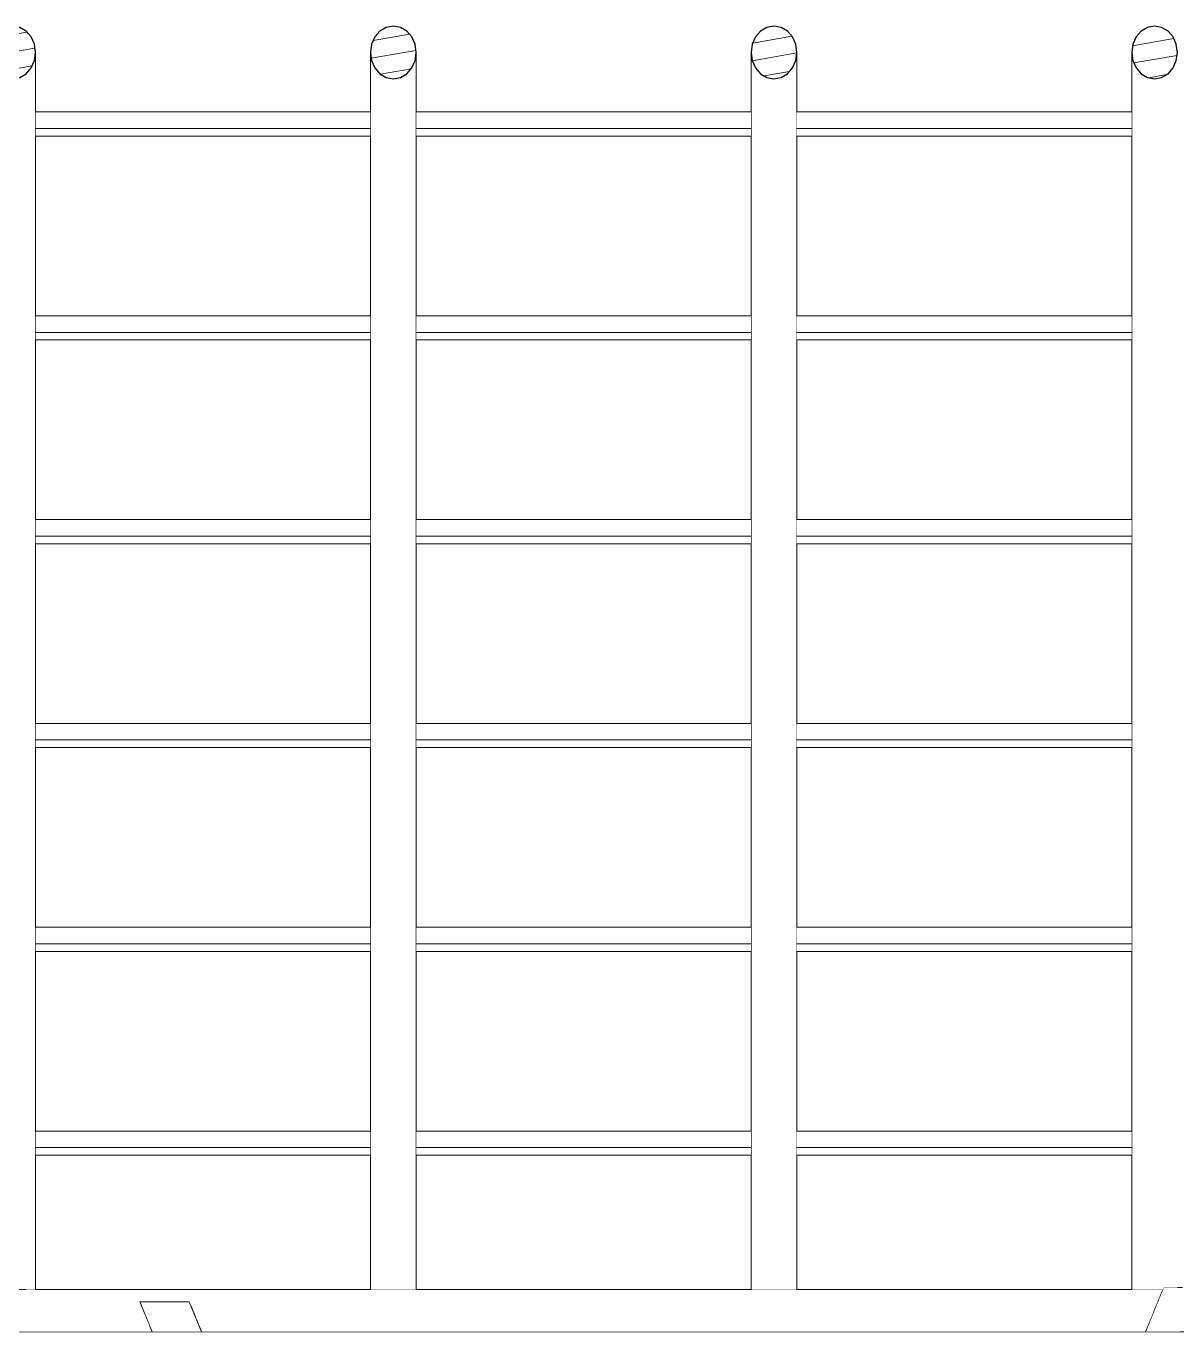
# Model space of a CAD drawing. Header units: millimetres. Extents: x -71878 to 121433, y -67383 to 83273.
# Drawn here: x 3721 to 6745, y -59652 to -56219 of the extents above; entities that cross this region are included whole.
import ezdxf

# ---------------------------------------------------------------- set-up
doc = ezdxf.new("R2010")
doc.units = ezdxf.units.MM
doc.header["$MEASUREMENT"] = 0
doc.set_wipeout_variables(frame=1)
doc.linetypes.add('Wipeout_Contour', pattern=[1000, 0, -1000])
for name, color, linetype in [('COLUMNAS', 7, 'Continuous'), ('ENTIRADO', 7, 'Continuous'), ('Vigas', 7, 'Continuous')]:
    doc.layers.add(name, color=color, linetype=linetype)
for name, color, linetype, lineweight, true_color in [('COLUMNAS_Pluma_Nº__23', 7, 'Continuous', 5, 0x646464), ('ENTIRADO_Pluma_Nº__23', 7, 'Continuous', 5, 0x646464), ('Vigas_Pluma_Nº__23', 7, 'Continuous', 5, 0x646464)]:
    doc.layers.add(name, color=color, linetype=linetype, lineweight=lineweight, true_color=true_color)
doc.layers.add('Vigas_Pluma_Nº__81', color=7, linetype='Continuous', lineweight=30)
pattern_1 = [(10, (-22368.785, -65222.404), (-7.81417, 44.31635), [])]

msp = doc.modelspace()

# ---------------------------------------------------------------- wipeouts: each hides what was drawn before it
at = {"color": 254, "linetype": 'Wipeout_Contour', "lineweight": 0, "ltscale": 131414.893305}
msp.add_wipeout([(2038.739, -59649.01), (2038.739, -59651.947), (17919.783, -59651.947), (17919.783, -59649.01)], dxfattribs=at).dxf.layer = 'Vigas'

# ---------------------------------------------------------------- next in the draw order: linework, layer by layer
at = {"layer": 'Vigas_Pluma_Nº__23', "linetype": 'Continuous'}
msp.add_line((17919.783, -59649.01), (2038.739, -59649.01), dxfattribs=at)

# ---------------------------------------------------------------- next in the draw order: wipeouts: each hides what was drawn before it
at = {"color": 254, "linetype": 'Wipeout_Contour', "lineweight": 0, "ltscale": 105686.719257}
msp.add_wipeout([(2862.9, -59646.9), (2863.762, -59649.01), (4052.8, -59649.01), (4051.937, -59646.9)], dxfattribs=at).dxf.layer = 'Vigas'
at = {"color": 254, "linetype": 'Wipeout_Contour', "lineweight": 0, "ltscale": 113382.641351}
msp.add_wipeout([(4181.107, -59646.9), (4181.969, -59649.01), (6662.564, -59649.01), (6663.427, -59646.9)], dxfattribs=at).dxf.layer = 'Vigas'

# ---------------------------------------------------------------- next in the draw order: wipeouts: each hides what was drawn before it
at = {"color": 254, "linetype": 'Wipeout_Contour', "lineweight": 0, "ltscale": 105680.933181}
msp.add_wipeout([(4046.513, -59633.626), (2857.476, -59633.626), (2862.9, -59646.9), (4051.937, -59646.9)], dxfattribs=at).dxf.layer = 'Vigas'
at = {"color": 254, "linetype": 'Wipeout_Contour', "lineweight": 0, "ltscale": 113388.731664}
msp.add_wipeout([(4175.683, -59633.626), (4181.107, -59646.9), (6663.427, -59646.9), (6668.851, -59633.626)], dxfattribs=at).dxf.layer = 'Vigas'

# ---------------------------------------------------------------- next in the draw order: wipeouts: each hides what was drawn before it
at = {"color": 254, "linetype": 'Wipeout_Contour', "lineweight": 0, "ltscale": 105669.674142}
msp.add_wipeout([(2850.641, -59616.9), (2857.476, -59633.626), (4046.513, -59633.626), (4039.678, -59616.9)], dxfattribs=at).dxf.layer = 'Vigas'
at = {"color": 254, "linetype": 'Wipeout_Contour', "lineweight": 0, "ltscale": 113400.627966}
msp.add_wipeout([(4168.848, -59616.9), (4175.683, -59633.626), (6668.851, -59633.626), (6675.686, -59616.9)], dxfattribs=at).dxf.layer = 'Vigas'

# ---------------------------------------------------------------- next in the draw order: wipeouts: each hides what was drawn before it
at = {"color": 254, "linetype": 'Wipeout_Contour', "lineweight": 0, "ltscale": 105656.486723}
msp.add_wipeout([(2843.065, -59598.359), (2850.641, -59616.9), (4039.678, -59616.9), (4032.102, -59598.359)], dxfattribs=at).dxf.layer = 'Vigas'
at = {"color": 254, "linetype": 'Wipeout_Contour', "lineweight": 0, "ltscale": 113414.651564}
msp.add_wipeout([(6683.262, -59598.359), (4161.272, -59598.359), (4168.848, -59616.9), (6675.686, -59616.9)], dxfattribs=at).dxf.layer = 'Vigas'

# ---------------------------------------------------------------- next in the draw order: wipeouts: each hides what was drawn before it
at = {"color": 254, "linetype": 'Wipeout_Contour', "lineweight": 0, "ltscale": 105642.67676}
msp.add_wipeout([(2835.488, -59579.818), (2843.065, -59598.359), (4032.102, -59598.359), (4024.526, -59579.818)], dxfattribs=at).dxf.layer = 'Vigas'
at = {"color": 254, "linetype": 'Wipeout_Contour', "lineweight": 0, "ltscale": 113429.442477}
msp.add_wipeout([(6690.838, -59579.818), (4153.695, -59579.818), (4161.272, -59598.359), (6683.262, -59598.359)], dxfattribs=at).dxf.layer = 'Vigas'

# ---------------------------------------------------------------- next in the draw order: wipeouts: each hides what was drawn before it
at = {"color": 254, "linetype": 'Wipeout_Contour', "lineweight": 0, "ltscale": 321159.149125}
msp.add_wipeout([(6697.673, -59563.092), (2328.653, -59563.092), (2335.488, -59579.818), (2706.319, -59579.818), (2702.314, -59570.018), (2831.484, -59570.018), (2835.488, -59579.818), (4024.526, -59579.818), (4020.521, -59570.018), (4149.691, -59570.018), (4153.695, -59579.818), (6690.838, -59579.818)], dxfattribs=at).dxf.layer = 'Vigas'

# ---------------------------------------------------------------- next in the draw order: wipeouts: each hides what was drawn before it
at = {"color": 254, "linetype": 'Wipeout_Contour', "lineweight": 0, "ltscale": 109905.155502}
msp.add_wipeout([(2323.229, -59549.818), (2328.653, -59563.092), (6697.673, -59563.092), (6703.097, -59549.818)], dxfattribs=at).dxf.layer = 'Vigas'

# ---------------------------------------------------------------- next in the draw order: wipeouts: each hides what was drawn before it
at = {"color": 254, "linetype": 'Wipeout_Contour', "lineweight": 0, "ltscale": 108102.320167}
msp.add_wipeout([(4042.719, -59570.018), (4074.997, -59649.01), (4092.225, -59649.01), (4059.946, -59570.018)], dxfattribs=at).dxf.layer = 'COLUMNAS'
at = {"color": 254, "linetype": 'Wipeout_Contour', "lineweight": 0, "ltscale": 109914.267573}
msp.add_wipeout([(2319.747, -59541.295), (2323.229, -59549.818), (6703.097, -59549.818), (6706.58, -59541.295)], dxfattribs=at).dxf.layer = 'Vigas'

# ---------------------------------------------------------------- next in the draw order: wipeouts: each hides what was drawn before it
at = {"color": 254, "linetype": 'Wipeout_Contour', "lineweight": 0, "ltscale": 108043.031744}
msp.add_wipeout([(4029.641, -59570.018), (4061.919, -59649.01), (4074.997, -59649.01), (4042.719, -59570.018)], dxfattribs=at).dxf.layer = 'COLUMNAS'
at = {"color": 254, "linetype": 'Wipeout_Contour', "lineweight": 0, "ltscale": 109919.064481}
msp.add_wipeout([(2318.547, -59538.359), (2319.747, -59541.295), (6706.58, -59541.295), (6707.779, -59538.359)], dxfattribs=at).dxf.layer = 'Vigas'

# ---------------------------------------------------------------- next in the draw order: linework, layer by layer
at = {"layer": 'Vigas_Pluma_Nº__23', "linetype": 'Continuous'}
msp.add_line((6707.78, -59538.359), (2318.547, -59538.359), dxfattribs=at)

# ---------------------------------------------------------------- next in the draw order: wipeouts: each hides what was drawn before it
at = {"color": 254, "linetype": 'Wipeout_Contour', "lineweight": 0, "ltscale": 108174.545906}
msp.add_wipeout([(4079.637, -59570.018), (4059.946, -59570.018), (4092.225, -59649.01), (4111.915, -59649.01)], dxfattribs=at).dxf.layer = 'COLUMNAS'

# ---------------------------------------------------------------- next in the draw order: wipeouts: each hides what was drawn before it
at = {"color": 254, "linetype": 'Wipeout_Contour', "lineweight": 0, "ltscale": 118392.558546}
msp.add_wipeout([(6662.564, -59649.01), (6667.416, -59649.01), (6714.762, -59533.144), (6709.91, -59533.144)], dxfattribs=at).dxf.layer = 'COLUMNAS'
at = {"color": 254, "linetype": 'Wipeout_Contour', "lineweight": 0, "ltscale": 108002.483098}
msp.add_wipeout([(4029.641, -59570.018), (4021.992, -59570.018), (4054.271, -59649.01), (4061.919, -59649.01)], dxfattribs=at).dxf.layer = 'COLUMNAS'
at = {"color": 254, "linetype": 'Wipeout_Contour', "lineweight": 0, "ltscale": 108252.639983}
msp.add_wipeout([(4099.862, -59570.018), (4079.637, -59570.018), (4111.915, -59649.01), (4132.14, -59649.01)], dxfattribs=at).dxf.layer = 'COLUMNAS'
at = {"color": 254, "linetype": 'Wipeout_Contour', "lineweight": 0, "ltscale": 108641.813418}
msp.add_wipeout([(3743.231, -59538.359), (3746.167, -59538.359), (3746.167, -56288.493), (3743.231, -56309.842)], dxfattribs=at).dxf.layer = 'Vigas'
at = {"color": 254, "linetype": 'Wipeout_Contour', "lineweight": 0, "ltscale": 112042.439491}
msp.add_wipeout([(4626.167, -56288.493), (4626.167, -59538.359), (4629.104, -59538.359), (4629.104, -56309.842)], dxfattribs=at).dxf.layer = 'Vigas'
at = {"color": 254, "linetype": 'Wipeout_Contour', "lineweight": 0, "ltscale": 112493.909216}
msp.add_wipeout([(4743.231, -56309.842), (4743.231, -59538.359), (4746.167, -59538.359), (4746.167, -56288.493)], dxfattribs=at).dxf.layer = 'Vigas'
at = {"color": 254, "linetype": 'Wipeout_Contour', "lineweight": 0, "ltscale": 115903.325532}
msp.add_wipeout([(5626.167, -56288.493), (5626.167, -59538.359), (5629.104, -59538.359), (5629.104, -56309.842)], dxfattribs=at).dxf.layer = 'Vigas'
at = {"color": 254, "linetype": 'Wipeout_Contour', "lineweight": 0, "ltscale": 119773.269224}
msp.add_wipeout([(6626.167, -56288.493), (6626.167, -59538.359), (6629.104, -59538.359), (6629.104, -56309.842)], dxfattribs=at).dxf.layer = 'Vigas'

# ---------------------------------------------------------------- next in the draw order: wipeouts: each hides what was drawn before it
at = {"color": 254, "linetype": 'Wipeout_Contour', "lineweight": 0, "ltscale": 118423.089715}
msp.add_wipeout([(6667.416, -59649.01), (6678.114, -59649.01), (6725.46, -59533.144), (6714.762, -59533.144)], dxfattribs=at).dxf.layer = 'COLUMNAS'
at = {"color": 254, "linetype": 'Wipeout_Contour', "lineweight": 0, "ltscale": 107984.642548}
msp.add_wipeout([(4020.521, -59570.018), (4052.8, -59649.01), (4054.27, -59649.01), (4021.992, -59570.018)], dxfattribs=at).dxf.layer = 'COLUMNAS'
at = {"color": 254, "linetype": 'Wipeout_Contour', "lineweight": 0, "ltscale": 108328.957965}
msp.add_wipeout([(4118.643, -59570.018), (4099.862, -59570.018), (4132.14, -59649.01), (4150.921, -59649.01)], dxfattribs=at).dxf.layer = 'COLUMNAS'
at = {"color": 254, "linetype": 'Wipeout_Contour', "lineweight": 0, "ltscale": 108606.652476}
msp.add_wipeout([(3734.708, -59538.359), (3743.231, -59538.359), (3743.231, -56309.842), (3734.708, -56329.101)], dxfattribs=at).dxf.layer = 'Vigas'
at = {"color": 254, "linetype": 'Wipeout_Contour', "lineweight": 0, "ltscale": 112051.804313}
msp.add_wipeout([(4629.104, -56309.842), (4629.104, -59538.359), (4637.626, -59538.359), (4637.626, -56329.101)], dxfattribs=at).dxf.layer = 'Vigas'
at = {"color": 254, "linetype": 'Wipeout_Contour', "lineweight": 0, "ltscale": 112459.124701}
msp.add_wipeout([(4734.708, -56329.101), (4734.708, -59538.359), (4743.231, -59538.359), (4743.231, -56309.842)], dxfattribs=at).dxf.layer = 'Vigas'
at = {"color": 254, "linetype": 'Wipeout_Contour', "lineweight": 0, "ltscale": 115913.156802}
msp.add_wipeout([(5629.104, -56309.842), (5629.104, -59538.359), (5637.626, -59538.359), (5637.626, -56329.101)], dxfattribs=at).dxf.layer = 'Vigas'
at = {"color": 254, "linetype": 'Wipeout_Contour', "lineweight": 0, "ltscale": 119783.537352}
msp.add_wipeout([(6629.104, -56309.842), (6629.104, -59538.359), (6637.626, -59538.359), (6637.626, -56329.101)], dxfattribs=at).dxf.layer = 'Vigas'

# ---------------------------------------------------------------- next in the draw order: linework, layer by layer
at = {"layer": 'COLUMNAS_Pluma_Nº__23', "linetype": 'Continuous'}
for p, q in [((4020.521, -59570.018), (4021.992, -59570.018)), ((4052.8, -59649.01), (4020.521, -59570.018)), ((4021.992, -59570.018), (4029.641, -59570.018)), ((4029.641, -59570.018), (4042.719, -59570.018)), ((4042.719, -59570.018), (4059.946, -59570.018)), ((4059.946, -59570.018), (4079.637, -59570.018)), ((4079.637, -59570.018), (4099.862, -59570.018))]:
    msp.add_line(p, q, dxfattribs=at)

# ---------------------------------------------------------------- next in the draw order: wipeouts: each hides what was drawn before it
at = {"color": 254, "linetype": 'Wipeout_Contour', "lineweight": 0, "ltscale": 118474.526949}
msp.add_wipeout([(6725.46, -59533.144), (6678.114, -59649.01), (6693.612, -59649.01), (6740.958, -59533.144)], dxfattribs=at).dxf.layer = 'COLUMNAS'
at = {"color": 254, "linetype": 'Wipeout_Contour', "lineweight": 0, "ltscale": 108396.028811}
msp.add_wipeout([(4118.643, -59570.018), (4150.921, -59649.01), (4166.42, -59649.01), (4134.141, -59570.018)], dxfattribs=at).dxf.layer = 'COLUMNAS'
at = {"color": 254, "linetype": 'Wipeout_Contour', "lineweight": 0, "ltscale": 108553.581547}
msp.add_wipeout([(3721.434, -56344.386), (3721.434, -59538.359), (3734.708, -59538.359), (3734.708, -56329.101)], dxfattribs=at).dxf.layer = 'Vigas'
at = {"color": 254, "linetype": 'Wipeout_Contour', "lineweight": 0, "ltscale": 112406.310934}
msp.add_wipeout([(4721.434, -56344.386), (4721.434, -59538.359), (4734.708, -59538.359), (4734.708, -56329.101)], dxfattribs=at).dxf.layer = 'Vigas'
at = {"color": 254, "linetype": 'Wipeout_Contour', "lineweight": 0, "ltscale": 115944.83574}
msp.add_wipeout([(5637.626, -56329.101), (5637.626, -59538.359), (5650.9, -59538.359), (5650.9, -56344.386)], dxfattribs=at).dxf.layer = 'Vigas'

# ---------------------------------------------------------------- next in the draw order: hatches: boundary and pattern name
at = {"layer": 'Vigas', "linetype": 'Continuous', "lineweight": 0, "true_color": 0xffffff}
h = msp.add_hatch(dxfattribs=at)
h.set_pattern_fill('WOOD_0001', style=0, pattern_type=2)
h.set_pattern_definition(pattern_1)
h.paths.add_polyline_path([(3626.167, -56288.493), (3629.104, -56309.842), (3637.626, -56329.101), (3650.9, -56344.386), (3667.626, -56354.199), (3686.167, -56357.58), (3704.708, -56354.199), (3721.434, -56344.386), (3734.708, -56329.101), (3743.231, -56309.842), (3746.167, -56288.493), (3743.231, -56267.144), (3734.708, -56247.885), (3721.434, -56232.6), (3704.708, -56222.787), (3686.167, -56219.406), (3667.626, -56222.787), (3650.9, -56232.6), (3637.626, -56247.885), (3629.104, -56267.144)])

# ---------------------------------------------------------------- next in the draw order: linework, layer by layer
at = {"layer": 'Vigas_Pluma_Nº__23', "linetype": 'Continuous'}
for p, q in [((3746.167, -59538.359), (3746.167, -56288.493)), ((4746.167, -56288.493), (4746.167, -59538.359)), ((5626.167, -56288.493), (5626.167, -59538.359))]:
    msp.add_line(p, q, dxfattribs=at)
at = {"layer": 'Vigas_Pluma_Nº__81', "linetype": 'Continuous', "flags": 128}
msp.add_lwpolyline([(3629.104, -56309.842), (3637.626, -56329.101), (3650.9, -56344.386), (3667.626, -56354.199), (3686.167, -56357.58), (3704.708, -56354.199), (3721.434, -56344.386), (3734.708, -56329.101), (3743.231, -56309.842), (3746.167, -56288.493), (3743.231, -56267.144), (3734.708, -56247.885), (3721.434, -56232.6), (3704.708, -56222.787), (3686.167, -56219.406), (3667.626, -56222.787), (3650.9, -56232.6), (3637.626, -56247.885), (3629.104, -56267.144), (3626.167, -56288.493)], close=True, dxfattribs=at)

# ---------------------------------------------------------------- next in the draw order: wipeouts: each hides what was drawn before it
at = {"color": 254, "linetype": 'Wipeout_Contour', "lineweight": 0, "ltscale": 118541.835716}
msp.add_wipeout([(6693.612, -59649.01), (6712.393, -59649.01), (6759.739, -59533.144), (6740.958, -59533.144)], dxfattribs=at).dxf.layer = 'COLUMNAS'
at = {"color": 254, "linetype": 'Wipeout_Contour', "lineweight": 0, "ltscale": 108447.286361}
msp.add_wipeout([(4144.84, -59570.018), (4134.141, -59570.018), (4166.42, -59649.01), (4177.118, -59649.01)], dxfattribs=at).dxf.layer = 'COLUMNAS'
at = {"color": 254, "linetype": 'Wipeout_Contour', "lineweight": 0, "ltscale": 112340.625168}
msp.add_wipeout([(4704.708, -56354.199), (4704.708, -59538.359), (4721.434, -59538.359), (4721.434, -56344.386)], dxfattribs=at).dxf.layer = 'Vigas'
at = {"color": 254, "linetype": 'Wipeout_Contour', "lineweight": 0, "ltscale": 115995.253186}
msp.add_wipeout([(5650.9, -56344.386), (5650.9, -59538.359), (5667.626, -59538.359), (5667.626, -56354.199)], dxfattribs=at).dxf.layer = 'Vigas'

# ---------------------------------------------------------------- next in the draw order: linework, layer by layer
at = {"layer": 'COLUMNAS_Pluma_Nº__23', "linetype": 'Continuous'}
msp.add_line((4099.862, -59570.018), (4118.643, -59570.018), dxfattribs=at)

# ---------------------------------------------------------------- next in the draw order: wipeouts: each hides what was drawn before it
at = {"color": 254, "linetype": 'Wipeout_Contour', "lineweight": 0, "ltscale": 118618.428266}
msp.add_wipeout([(6712.393, -59649.01), (6732.619, -59649.01), (6779.965, -59533.144), (6759.739, -59533.144)], dxfattribs=at).dxf.layer = 'COLUMNAS'
at = {"color": 254, "linetype": 'Wipeout_Contour', "lineweight": 0, "ltscale": 108477.712001}
msp.add_wipeout([(4149.691, -59570.018), (4144.84, -59570.018), (4177.118, -59649.01), (4181.969, -59649.01)], dxfattribs=at).dxf.layer = 'COLUMNAS'
at = {"color": 254, "linetype": 'Wipeout_Contour', "lineweight": 0, "ltscale": 115613.396765}
msp.add_wipeout([(4746.167, -56508.18), (5626.167, -56508.18), (5626.167, -56488.35), (4746.167, -56488.35)], dxfattribs=at).dxf.layer = 'ENTIRADO'
at = {"color": 254, "linetype": 'Wipeout_Contour', "lineweight": 0, "ltscale": 114984.966483}
msp.add_wipeout([(4746.167, -57023.756), (4746.167, -57043.587), (5626.167, -57043.587), (5626.167, -57023.756)], dxfattribs=at).dxf.layer = 'ENTIRADO'
at = {"color": 254, "linetype": 'Wipeout_Contour', "lineweight": 0, "ltscale": 114393.191037}
msp.add_wipeout([(4746.167, -57578.993), (5626.167, -57578.993), (5626.167, -57559.163), (4746.167, -57559.163)], dxfattribs=at).dxf.layer = 'ENTIRADO'
at = {"color": 254, "linetype": 'Wipeout_Contour', "lineweight": 0, "ltscale": 113838.641854}
msp.add_wipeout([(5626.167, -58094.569), (4746.167, -58094.569), (4746.167, -58114.4), (5626.167, -58114.4)], dxfattribs=at).dxf.layer = 'ENTIRADO'
at = {"color": 254, "linetype": 'Wipeout_Contour', "lineweight": 0, "ltscale": 113321.864918}
msp.add_wipeout([(4746.167, -58649.806), (5626.167, -58649.806), (5626.167, -58629.975), (4746.167, -58629.975)], dxfattribs=at).dxf.layer = 'ENTIRADO'
at = {"color": 254, "linetype": 'Wipeout_Contour', "lineweight": 0, "ltscale": 112843.381035}
msp.add_wipeout([(4746.167, -59185.212), (5626.167, -59185.212), (5626.167, -59165.382), (4746.167, -59165.382)], dxfattribs=at).dxf.layer = 'ENTIRADO'
at = {"color": 254, "linetype": 'Wipeout_Contour', "lineweight": 0, "ltscale": 112268.488848}
msp.add_wipeout([(4686.167, -56357.58), (4686.167, -59538.359), (4704.708, -59538.359), (4704.708, -56354.199)], dxfattribs=at).dxf.layer = 'Vigas'
at = {"color": 254, "linetype": 'Wipeout_Contour', "lineweight": 0, "ltscale": 116059.461522}
msp.add_wipeout([(5667.626, -56354.199), (5667.626, -59538.359), (5686.167, -59538.359), (5686.167, -56357.58)], dxfattribs=at).dxf.layer = 'Vigas'

# ---------------------------------------------------------------- next in the draw order: linework, layer by layer
at = {"layer": 'COLUMNAS_Pluma_Nº__23', "linetype": 'Continuous'}
for p, q in [((6662.564, -59649.01), (6709.91, -59533.144)), ((6709.91, -59533.144), (6714.762, -59533.144)), ((4118.643, -59570.018), (4134.141, -59570.018)), ((4134.141, -59570.018), (4144.84, -59570.018)), ((4144.84, -59570.018), (4149.691, -59570.018)), ((4181.969, -59649.01), (4149.691, -59570.018))]:
    msp.add_line(p, q, dxfattribs=at)
at = {"layer": 'ENTIRADO_Pluma_Nº__23', "linetype": 'Continuous'}
for p, q in [((4746.167, -56508.181), (5626.167, -56508.181)), ((4746.167, -57043.587), (5626.167, -57043.587)), ((4746.167, -57578.993), (5626.167, -57578.993)), ((4746.167, -58114.399), (5626.167, -58114.399)), ((4746.167, -58649.806), (5626.167, -58649.806)), ((4746.167, -59185.212), (5626.167, -59185.212))]:
    msp.add_line(p, q, dxfattribs=at)

# ---------------------------------------------------------------- next in the draw order: wipeouts: each hides what was drawn before it
at = {"color": 254, "linetype": 'Wipeout_Contour', "lineweight": 0, "ltscale": 118696.807743}
msp.add_wipeout([(6732.619, -59649.01), (6752.309, -59649.01), (6799.655, -59533.144), (6779.965, -59533.144)], dxfattribs=at).dxf.layer = 'COLUMNAS'
at = {"color": 254, "linetype": 'Wipeout_Contour', "lineweight": 0, "ltscale": 115651.675073}
msp.add_wipeout([(4746.167, -56488.35), (5626.167, -56488.35), (5626.167, -56444.927), (4746.167, -56444.927)], dxfattribs=at).dxf.layer = 'ENTIRADO'
at = {"color": 254, "linetype": 'Wipeout_Contour', "lineweight": 0, "ltscale": 115021.099192}
msp.add_wipeout([(4746.167, -56980.333), (4746.167, -57023.757), (5626.167, -57023.757), (5626.167, -56980.333)], dxfattribs=at).dxf.layer = 'ENTIRADO'
at = {"color": 254, "linetype": 'Wipeout_Contour', "lineweight": 0, "ltscale": 114427.142592}
msp.add_wipeout([(5626.167, -57515.74), (4746.167, -57515.74), (4746.167, -57559.163), (5626.167, -57559.163)], dxfattribs=at).dxf.layer = 'ENTIRADO'
at = {"color": 254, "linetype": 'Wipeout_Contour', "lineweight": 0, "ltscale": 113870.378937}
msp.add_wipeout([(5626.167, -58051.146), (4746.167, -58051.146), (4746.167, -58094.569), (5626.167, -58094.569)], dxfattribs=at).dxf.layer = 'ENTIRADO'
at = {"color": 254, "linetype": 'Wipeout_Contour', "lineweight": 0, "ltscale": 113351.356706}
msp.add_wipeout([(4746.167, -58629.975), (5626.167, -58629.975), (5626.167, -58586.552), (4746.167, -58586.552)], dxfattribs=at).dxf.layer = 'ENTIRADO'
at = {"color": 254, "linetype": 'Wipeout_Contour', "lineweight": 0, "ltscale": 112870.597479}
msp.add_wipeout([(5626.167, -59121.959), (4746.167, -59121.959), (4746.167, -59165.381), (5626.167, -59165.381)], dxfattribs=at).dxf.layer = 'ENTIRADO'
at = {"color": 254, "linetype": 'Wipeout_Contour', "lineweight": 0, "ltscale": 112196.96168}
msp.add_wipeout([(4667.626, -56354.199), (4667.626, -59538.359), (4686.167, -59538.359), (4686.167, -56357.58)], dxfattribs=at).dxf.layer = 'Vigas'
at = {"color": 254, "linetype": 'Wipeout_Contour', "lineweight": 0, "ltscale": 116131.1628}
msp.add_wipeout([(5686.167, -56357.58), (5686.167, -59538.359), (5704.708, -59538.359), (5704.708, -56354.199)], dxfattribs=at).dxf.layer = 'Vigas'

# ---------------------------------------------------------------- next in the draw order: linework, layer by layer
at = {"layer": 'COLUMNAS_Pluma_Nº__23', "linetype": 'Continuous'}
for p, q in [((6714.762, -59533.144), (6725.46, -59533.144)), ((6725.46, -59533.144), (6740.958, -59533.144)), ((6740.958, -59533.144), (6759.739, -59533.144))]:
    msp.add_line(p, q, dxfattribs=at)
at = {"layer": 'ENTIRADO_Pluma_Nº__23', "linetype": 'Continuous'}
for p, q in [((4746.167, -56444.927), (5626.167, -56444.927)), ((4746.167, -56488.35), (5626.167, -56488.35)), ((4746.167, -56980.333), (5626.167, -56980.333)), ((4746.167, -57023.756), (5626.167, -57023.756)), ((4746.167, -57515.74), (5626.167, -57515.74)), ((4746.167, -57559.163), (5626.167, -57559.163)), ((4746.167, -58051.146), (5626.167, -58051.146)), ((4746.167, -58094.569), (5626.167, -58094.569)), ((4746.167, -58586.552), (5626.167, -58586.552)), ((4746.167, -58629.975), (5626.167, -58629.975)), ((4746.167, -59121.959), (5626.167, -59121.959)), ((4746.167, -59165.382), (5626.167, -59165.382))]:
    msp.add_line(p, q, dxfattribs=at)

# ---------------------------------------------------------------- next in the draw order: wipeouts: each hides what was drawn before it
at = {"color": 254, "linetype": 'Wipeout_Contour', "lineweight": 0, "ltscale": 112133.052437}
msp.add_wipeout([(4650.9, -56344.386), (4650.9, -59538.359), (4667.626, -59538.359), (4667.626, -56354.199)], dxfattribs=at).dxf.layer = 'Vigas'
at = {"color": 254, "linetype": 'Wipeout_Contour', "lineweight": 0, "ltscale": 116203.331681}
msp.add_wipeout([(5704.708, -56354.199), (5704.708, -59538.359), (5721.434, -59538.359), (5721.434, -56344.386)], dxfattribs=at).dxf.layer = 'Vigas'
at = {"color": 254, "linetype": 'Wipeout_Contour', "lineweight": 0, "ltscale": 119815.638804}
msp.add_wipeout([(6637.626, -56329.101), (6637.626, -59538.359), (6650.9, -59538.359), (6650.9, -56344.386)], dxfattribs=at).dxf.layer = 'Vigas'

# ---------------------------------------------------------------- next in the draw order: linework, layer by layer
at = {"layer": 'Vigas_Pluma_Nº__23', "linetype": 'Continuous'}
msp.add_line((6626.167, -56288.493), (6626.167, -59538.359), dxfattribs=at)

# ---------------------------------------------------------------- next in the draw order: wipeouts: each hides what was drawn before it
at = {"color": 254, "linetype": 'Wipeout_Contour', "lineweight": 0, "ltscale": 112083.03025}
msp.add_wipeout([(4637.626, -56329.101), (4637.626, -59538.359), (4650.9, -59538.359), (4650.9, -56344.386)], dxfattribs=at).dxf.layer = 'Vigas'
at = {"color": 254, "linetype": 'Wipeout_Contour', "lineweight": 0, "ltscale": 116268.905409}
msp.add_wipeout([(5721.434, -56344.386), (5721.434, -59538.359), (5734.708, -59538.359), (5734.708, -56329.101)], dxfattribs=at).dxf.layer = 'Vigas'
at = {"color": 254, "linetype": 'Wipeout_Contour', "lineweight": 0, "ltscale": 119866.422878}
msp.add_wipeout([(6650.9, -56344.386), (6650.9, -59538.359), (6667.626, -59538.359), (6667.626, -56354.199)], dxfattribs=at).dxf.layer = 'Vigas'

# ---------------------------------------------------------------- next in the draw order: hatches: boundary and pattern name
at = {"layer": 'Vigas', "linetype": 'Continuous', "lineweight": 0, "true_color": 0xffffff}
h = msp.add_hatch(dxfattribs=at)
h.set_pattern_fill('WOOD_0001', style=0, pattern_type=2)
h.set_pattern_definition(pattern_1)
h.paths.add_polyline_path([(4626.167, -56288.493), (4629.104, -56309.842), (4637.626, -56329.101), (4650.9, -56344.386), (4667.626, -56354.199), (4686.167, -56357.58), (4704.708, -56354.199), (4721.434, -56344.386), (4734.708, -56329.101), (4743.231, -56309.842), (4746.167, -56288.493), (4743.231, -56267.144), (4734.708, -56247.885), (4721.434, -56232.6), (4704.708, -56222.787), (4686.167, -56219.406), (4667.626, -56222.787), (4650.9, -56232.6), (4637.626, -56247.885), (4629.104, -56267.144)])

# ---------------------------------------------------------------- next in the draw order: linework, layer by layer
at = {"layer": 'Vigas_Pluma_Nº__23', "linetype": 'Continuous'}
msp.add_line((4626.167, -56288.493), (4626.167, -59538.359), dxfattribs=at)
at = {"layer": 'Vigas_Pluma_Nº__81', "linetype": 'Continuous', "flags": 128}
msp.add_lwpolyline([(4626.167, -56288.493), (4629.104, -56309.842), (4637.626, -56329.101), (4650.9, -56344.386), (4667.626, -56354.199), (4686.167, -56357.58), (4704.708, -56354.199), (4721.434, -56344.386), (4734.708, -56329.101), (4743.231, -56309.842), (4746.167, -56288.493), (4743.231, -56267.144), (4734.708, -56247.885), (4721.434, -56232.6), (4704.708, -56222.787), (4686.167, -56219.406), (4667.626, -56222.787), (4650.9, -56232.6), (4637.626, -56247.885), (4629.104, -56267.144)], close=True, dxfattribs=at)

# ---------------------------------------------------------------- next in the draw order: wipeouts: each hides what was drawn before it
at = {"color": 254, "linetype": 'Wipeout_Contour', "lineweight": 0, "ltscale": 116321.473594}
msp.add_wipeout([(5743.231, -56309.842), (5734.708, -56329.101), (5734.708, -59538.359), (5743.231, -59538.359)], dxfattribs=at).dxf.layer = 'Vigas'
at = {"color": 254, "linetype": 'Wipeout_Contour', "lineweight": 0, "ltscale": 119930.906591}
msp.add_wipeout([(6667.626, -56354.199), (6667.626, -59538.359), (6686.167, -59538.359), (6686.167, -56357.58)], dxfattribs=at).dxf.layer = 'Vigas'

# ---------------------------------------------------------------- next in the draw order: wipeouts: each hides what was drawn before it
at = {"color": 254, "linetype": 'Wipeout_Contour', "lineweight": 0, "ltscale": 111806.611959}
msp.add_wipeout([(3746.167, -56488.35), (3746.167, -56508.18), (4626.167, -56508.18), (4626.167, -56488.35)], dxfattribs=at).dxf.layer = 'ENTIRADO'
at = {"color": 254, "linetype": 'Wipeout_Contour', "lineweight": 0, "ltscale": 111156.653991}
msp.add_wipeout([(3746.167, -57043.587), (4626.167, -57043.587), (4626.167, -57023.756), (3746.167, -57023.756)], dxfattribs=at).dxf.layer = 'ENTIRADO'
at = {"color": 254, "linetype": 'Wipeout_Contour', "lineweight": 0, "ltscale": 110544.376987}
msp.add_wipeout([(3746.167, -57578.993), (4626.167, -57578.993), (4626.167, -57559.163), (3746.167, -57559.163)], dxfattribs=at).dxf.layer = 'ENTIRADO'
at = {"color": 254, "linetype": 'Wipeout_Contour', "lineweight": 0, "ltscale": 109970.412759}
msp.add_wipeout([(3746.167, -58114.4), (4626.167, -58114.4), (4626.167, -58094.569), (3746.167, -58094.569)], dxfattribs=at).dxf.layer = 'ENTIRADO'
at = {"color": 254, "linetype": 'Wipeout_Contour', "lineweight": 0, "ltscale": 109435.362971}
msp.add_wipeout([(4626.167, -58629.975), (3746.167, -58629.975), (3746.167, -58649.806), (4626.167, -58649.806)], dxfattribs=at).dxf.layer = 'ENTIRADO'
at = {"color": 254, "linetype": 'Wipeout_Contour', "lineweight": 0, "ltscale": 108939.802206}
msp.add_wipeout([(3746.167, -59165.382), (3746.167, -59185.212), (4626.167, -59185.212), (4626.167, -59165.382)], dxfattribs=at).dxf.layer = 'ENTIRADO'
at = {"color": 254, "linetype": 'Wipeout_Contour', "lineweight": 0, "ltscale": 116355.902659}
msp.add_wipeout([(5743.231, -56309.842), (5743.231, -59538.359), (5746.167, -59538.359), (5746.167, -56288.493)], dxfattribs=at).dxf.layer = 'Vigas'
at = {"color": 254, "linetype": 'Wipeout_Contour', "lineweight": 0, "ltscale": 120002.76566}
msp.add_wipeout([(6686.167, -56357.58), (6686.167, -59538.359), (6704.708, -59538.359), (6704.708, -56354.199)], dxfattribs=at).dxf.layer = 'Vigas'

# ---------------------------------------------------------------- next in the draw order: hatches: boundary and pattern name
at = {"layer": 'Vigas', "linetype": 'Continuous', "lineweight": 0, "true_color": 0xffffff}
h = msp.add_hatch(dxfattribs=at)
h.set_pattern_fill('WOOD_0001', style=0, pattern_type=2)
h.set_pattern_definition(pattern_1)
h.paths.add_polyline_path([(5626.167, -56288.493), (5629.104, -56309.842), (5637.626, -56329.101), (5650.9, -56344.386), (5667.626, -56354.199), (5686.167, -56357.58), (5704.708, -56354.199), (5721.434, -56344.386), (5734.708, -56329.101), (5743.231, -56309.842), (5746.167, -56288.493), (5743.231, -56267.144), (5734.708, -56247.885), (5721.434, -56232.6), (5704.708, -56222.787), (5686.167, -56219.406), (5667.626, -56222.787), (5650.9, -56232.6), (5637.626, -56247.885), (5629.104, -56267.144)])

# ---------------------------------------------------------------- next in the draw order: linework, layer by layer
at = {"layer": 'ENTIRADO_Pluma_Nº__23', "linetype": 'Continuous'}
for p, q in [((3746.167, -56508.181), (4626.167, -56508.181)), ((3746.167, -57043.587), (4626.167, -57043.587)), ((3746.167, -57578.993), (4626.167, -57578.993)), ((3746.167, -58114.399), (4626.167, -58114.399)), ((3746.167, -58649.806), (4626.167, -58649.806)), ((3746.167, -59185.212), (4626.167, -59185.212))]:
    msp.add_line(p, q, dxfattribs=at)
at = {"layer": 'Vigas_Pluma_Nº__23', "linetype": 'Continuous'}
msp.add_line((5746.167, -56288.493), (5746.167, -59538.359), dxfattribs=at)
at = {"layer": 'Vigas_Pluma_Nº__81', "linetype": 'Continuous', "flags": 128}
msp.add_lwpolyline([(5626.167, -56288.493), (5629.104, -56309.842), (5637.626, -56329.101), (5650.9, -56344.386), (5667.626, -56354.199), (5686.167, -56357.58), (5704.708, -56354.199), (5721.434, -56344.386), (5734.708, -56329.101), (5743.231, -56309.842), (5746.167, -56288.493), (5743.231, -56267.144), (5734.708, -56247.885), (5721.434, -56232.6), (5704.708, -56222.787), (5686.167, -56219.406), (5667.626, -56222.787), (5650.9, -56232.6), (5637.626, -56247.885), (5629.104, -56267.144)], close=True, dxfattribs=at)

# ---------------------------------------------------------------- next in the draw order: wipeouts: each hides what was drawn before it
at = {"color": 254, "linetype": 'Wipeout_Contour', "lineweight": 0, "ltscale": 111846.19395}
msp.add_wipeout([(3746.167, -56488.35), (4626.167, -56488.35), (4626.167, -56444.927), (3746.167, -56444.927)], dxfattribs=at).dxf.layer = 'ENTIRADO'
at = {"color": 254, "linetype": 'Wipeout_Contour', "lineweight": 0, "ltscale": 111194.030025}
msp.add_wipeout([(3746.167, -57023.757), (4626.167, -57023.757), (4626.167, -56980.333), (3746.167, -56980.333)], dxfattribs=at).dxf.layer = 'ENTIRADO'
at = {"color": 254, "linetype": 'Wipeout_Contour', "lineweight": 0, "ltscale": 110579.510359}
msp.add_wipeout([(4626.167, -57515.74), (3746.167, -57515.74), (3746.167, -57559.163), (4626.167, -57559.163)], dxfattribs=at).dxf.layer = 'ENTIRADO'
at = {"color": 254, "linetype": 'Wipeout_Contour', "lineweight": 0, "ltscale": 110003.266405}
msp.add_wipeout([(3746.167, -58051.146), (3746.167, -58094.569), (4626.167, -58094.569), (4626.167, -58051.146)], dxfattribs=at).dxf.layer = 'ENTIRADO'
at = {"color": 254, "linetype": 'Wipeout_Contour', "lineweight": 0, "ltscale": 109465.902235}
msp.add_wipeout([(4626.167, -58586.552), (3746.167, -58586.552), (3746.167, -58629.975), (4626.167, -58629.975)], dxfattribs=at).dxf.layer = 'ENTIRADO'
at = {"color": 254, "linetype": 'Wipeout_Contour', "lineweight": 0, "ltscale": 108967.993696}
msp.add_wipeout([(3746.167, -59165.381), (4626.167, -59165.381), (4626.167, -59121.959), (3746.167, -59121.959)], dxfattribs=at).dxf.layer = 'ENTIRADO'
at = {"color": 254, "linetype": 'Wipeout_Contour', "lineweight": 0, "ltscale": 179333.216601}
msp.add_wipeout([(6704.708, -56354.199), (6704.708, -59538.359), (6707.78, -59538.359), (6709.91, -59533.144), (6721.434, -59533.144), (6721.434, -56344.386)], dxfattribs=at).dxf.layer = 'Vigas'

# ---------------------------------------------------------------- next in the draw order: linework, layer by layer
at = {"layer": 'ENTIRADO_Pluma_Nº__23', "linetype": 'Continuous'}
for p, q in [((3746.167, -56444.927), (4626.167, -56444.927)), ((3746.167, -56488.35), (4626.167, -56488.35)), ((3746.167, -56980.333), (4626.167, -56980.333)), ((3746.167, -57023.756), (4626.167, -57023.756)), ((3746.167, -57515.74), (4626.167, -57515.74)), ((3746.167, -57559.163), (4626.167, -57559.163)), ((3746.167, -58051.146), (4626.167, -58051.146)), ((3746.167, -58094.569), (4626.167, -58094.569)), ((3746.167, -58586.552), (4626.167, -58586.552)), ((3746.167, -58629.975), (4626.167, -58629.975)), ((3746.167, -59121.959), (4626.167, -59121.959)), ((3746.167, -59165.382), (4626.167, -59165.382))]:
    msp.add_line(p, q, dxfattribs=at)

# ---------------------------------------------------------------- next in the draw order: wipeouts: each hides what was drawn before it
at = {"color": 254, "linetype": 'Wipeout_Contour', "lineweight": 0, "ltscale": 119432.819314}
msp.add_wipeout([(6626.167, -56488.35), (5746.167, -56488.35), (5746.167, -56508.18), (6626.167, -56508.18)], dxfattribs=at).dxf.layer = 'ENTIRADO'
at = {"color": 254, "linetype": 'Wipeout_Contour', "lineweight": 0, "ltscale": 118824.5983}
msp.add_wipeout([(5746.167, -57023.756), (5746.167, -57043.587), (6626.167, -57043.587), (6626.167, -57023.756)], dxfattribs=at).dxf.layer = 'ENTIRADO'
at = {"color": 254, "linetype": 'Wipeout_Contour', "lineweight": 0, "ltscale": 118252.046372}
msp.add_wipeout([(5746.167, -57559.163), (5746.167, -57578.993), (6626.167, -57578.993), (6626.167, -57559.163)], dxfattribs=at).dxf.layer = 'ENTIRADO'
at = {"color": 254, "linetype": 'Wipeout_Contour', "lineweight": 0, "ltscale": 117715.684095}
msp.add_wipeout([(5746.167, -58094.569), (5746.167, -58114.4), (6626.167, -58114.4), (6626.167, -58094.569)], dxfattribs=at).dxf.layer = 'ENTIRADO'
at = {"color": 254, "linetype": 'Wipeout_Contour', "lineweight": 0, "ltscale": 117216.0084}
msp.add_wipeout([(5746.167, -58629.975), (5746.167, -58649.806), (6626.167, -58649.806), (6626.167, -58629.975)], dxfattribs=at).dxf.layer = 'ENTIRADO'
at = {"color": 254, "linetype": 'Wipeout_Contour', "lineweight": 0, "ltscale": 116753.491548}
msp.add_wipeout([(5746.167, -59165.382), (5746.167, -59185.212), (6626.167, -59185.212), (6626.167, -59165.382)], dxfattribs=at).dxf.layer = 'ENTIRADO'
at = {"color": 254, "linetype": 'Wipeout_Contour', "lineweight": 0, "ltscale": 120142.423638}
msp.add_wipeout([(6734.708, -56329.101), (6721.434, -56344.386), (6721.434, -59533.144), (6734.708, -59533.144)], dxfattribs=at).dxf.layer = 'Vigas'

# ---------------------------------------------------------------- next in the draw order: linework, layer by layer
at = {"layer": 'ENTIRADO_Pluma_Nº__23', "linetype": 'Continuous'}
for p, q in [((5746.167, -56508.181), (6626.167, -56508.181)), ((5746.167, -57043.587), (6626.167, -57043.587)), ((5746.167, -57578.993), (6626.167, -57578.993)), ((5746.167, -58114.399), (6626.167, -58114.399)), ((5746.167, -58649.806), (6626.167, -58649.806)), ((5746.167, -59185.212), (6626.167, -59185.212))]:
    msp.add_line(p, q, dxfattribs=at)

# ---------------------------------------------------------------- next in the draw order: wipeouts: each hides what was drawn before it
at = {"color": 254, "linetype": 'Wipeout_Contour', "lineweight": 0, "ltscale": 119469.873421}
msp.add_wipeout([(6626.167, -56444.927), (5746.167, -56444.927), (5746.167, -56488.35), (6626.167, -56488.35)], dxfattribs=at).dxf.layer = 'ENTIRADO'
at = {"color": 254, "linetype": 'Wipeout_Contour', "lineweight": 0, "ltscale": 118859.562556}
msp.add_wipeout([(5746.167, -57023.757), (6626.167, -57023.757), (6626.167, -56980.333), (5746.167, -56980.333)], dxfattribs=at).dxf.layer = 'ENTIRADO'
at = {"color": 254, "linetype": 'Wipeout_Contour', "lineweight": 0, "ltscale": 118284.889434}
msp.add_wipeout([(5746.167, -57515.74), (5746.167, -57559.163), (6626.167, -57559.163), (6626.167, -57515.74)], dxfattribs=at).dxf.layer = 'ENTIRADO'
at = {"color": 254, "linetype": 'Wipeout_Contour', "lineweight": 0, "ltscale": 117746.376168}
msp.add_wipeout([(5746.167, -58094.569), (6626.167, -58094.569), (6626.167, -58051.146), (5746.167, -58051.146)], dxfattribs=at).dxf.layer = 'ENTIRADO'
at = {"color": 254, "linetype": 'Wipeout_Contour', "lineweight": 0, "ltscale": 117244.520671}
msp.add_wipeout([(5746.167, -58629.975), (6626.167, -58629.975), (6626.167, -58586.552), (5746.167, -58586.552)], dxfattribs=at).dxf.layer = 'ENTIRADO'
at = {"color": 254, "linetype": 'Wipeout_Contour', "lineweight": 0, "ltscale": 116779.796602}
msp.add_wipeout([(6626.167, -59121.959), (5746.167, -59121.959), (5746.167, -59165.381), (6626.167, -59165.381)], dxfattribs=at).dxf.layer = 'ENTIRADO'
at = {"color": 254, "linetype": 'Wipeout_Contour', "lineweight": 0, "ltscale": 120194.756512}
msp.add_wipeout([(6743.231, -56309.842), (6734.708, -56329.101), (6734.708, -59533.144), (6743.231, -59533.144)], dxfattribs=at).dxf.layer = 'Vigas'

# ---------------------------------------------------------------- next in the draw order: linework, layer by layer
at = {"layer": 'ENTIRADO_Pluma_Nº__23', "linetype": 'Continuous'}
for p, q in [((5746.167, -56444.927), (6626.167, -56444.927)), ((5746.167, -56488.35), (6626.167, -56488.35)), ((5746.167, -56980.333), (6626.167, -56980.333)), ((5746.167, -57023.756), (6626.167, -57023.756)), ((5746.167, -57515.74), (6626.167, -57515.74)), ((5746.167, -57559.163), (6626.167, -57559.163)), ((5746.167, -58051.146), (6626.167, -58051.146)), ((5746.167, -58094.569), (6626.167, -58094.569)), ((5746.167, -58586.552), (6626.167, -58586.552)), ((5746.167, -58629.975), (6626.167, -58629.975)), ((5746.167, -59121.959), (6626.167, -59121.959)), ((5746.167, -59165.382), (6626.167, -59165.382))]:
    msp.add_line(p, q, dxfattribs=at)

# ---------------------------------------------------------------- next in the draw order: wipeouts: each hides what was drawn before it
at = {"color": 254, "linetype": 'Wipeout_Contour', "lineweight": 0, "ltscale": 120228.849093}
msp.add_wipeout([(6743.231, -56309.842), (6743.231, -59533.144), (6746.167, -59533.144), (6746.167, -56288.493)], dxfattribs=at).dxf.layer = 'Vigas'

# ---------------------------------------------------------------- next in the draw order: hatches: boundary and pattern name
at = {"layer": 'Vigas', "linetype": 'Continuous', "lineweight": 0, "true_color": 0xffffff}
h = msp.add_hatch(dxfattribs=at)
h.set_pattern_fill('WOOD_0001', style=0, pattern_type=2)
h.set_pattern_definition(pattern_1)
h.paths.add_polyline_path([(6626.167, -56288.493), (6629.104, -56309.842), (6637.626, -56329.101), (6650.9, -56344.386), (6667.626, -56354.199), (6686.167, -56357.58), (6704.708, -56354.199), (6721.434, -56344.386), (6734.708, -56329.101), (6743.231, -56309.842), (6746.167, -56288.493), (6743.231, -56267.144), (6734.708, -56247.885), (6721.434, -56232.6), (6704.708, -56222.787), (6686.167, -56219.406), (6667.626, -56222.787), (6650.9, -56232.6), (6637.626, -56247.885), (6629.104, -56267.144)])

# ---------------------------------------------------------------- next in the draw order: linework, layer by layer
at = {"layer": 'Vigas_Pluma_Nº__81', "linetype": 'Continuous', "flags": 128}
msp.add_lwpolyline([(6626.167, -56288.493), (6629.104, -56309.842), (6637.626, -56329.101), (6650.9, -56344.386), (6667.626, -56354.199), (6686.167, -56357.58), (6704.708, -56354.199), (6721.434, -56344.386), (6734.708, -56329.101), (6743.231, -56309.842), (6746.167, -56288.493), (6743.231, -56267.144), (6734.708, -56247.885), (6721.434, -56232.6), (6704.708, -56222.787), (6686.167, -56219.406), (6667.626, -56222.787), (6650.9, -56232.6), (6637.626, -56247.885), (6629.104, -56267.144)], close=True, dxfattribs=at)

doc.saveas('drawing.dxf')
